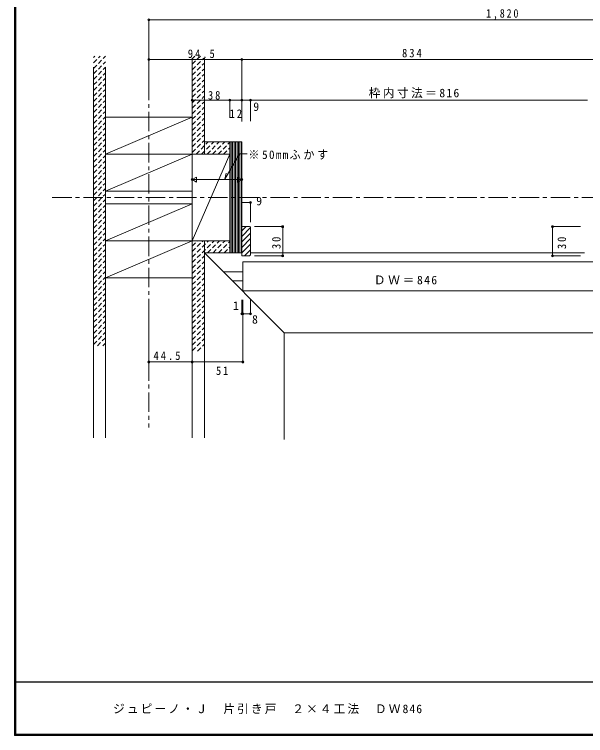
# Model space of a CAD drawing. Units: millimetres at full size, sheet at 1:4; details may follow other scales. Extents: x -800 to 760, y -574 to 557.
# Drawn here: x -800 to -213, y -561 to 180 of the extents above; entities that cross this region are included whole.
import ezdxf
from ezdxf.enums import TextEntityAlignment as Align

# ---------------------------------------------------------------- set-up
doc = ezdxf.new("R2010")
doc.units = ezdxf.units.MM
doc.header["$LTSCALE"] = 4
doc.header["$PDMODE"] = 32
doc.header["$PDSIZE"] = 2
doc.linetypes.add('CHAIN1', pattern=[8, 5, -1, 1, -1])
doc.linetypes.add('DASHED1', pattern=[1.8, 1.2, -0.6])
for name, color, linetype, lineweight in [('0-1_通り芯', 3, 'CHAIN1', 9), ('0-2_柱', 7, 'Continuous', 9), ('0-3_仕上', 7, 'Continuous', 9), ('0-4_枠', 3, 'Continuous', 9), ('0-7_金物', 3, 'DASHED1', 9), ('0-A_文字', 7, 'Continuous', 9), ('0-B_寸法', 3, 'Continuous', 9), ('0-C_ハッチ', 3, 'DASHED1', 9), ('F-0_F-0ﾚｲﾔ', 6, 'Continuous', 9), ('F-1_F-1ﾚｲﾔ', 6, 'Continuous', 9)]:
    doc.layers.add(name, color=color, linetype=linetype, lineweight=lineweight)
doc.layers.add('F-A_F-Aﾚｲﾔ', color=7, linetype='Continuous')
doc.styles.add('ＭＳ ゴシック', font='')
doc.styles.get('ＭＳ ゴシック').set_extended_font_data('MS Gothic')

msp = doc.modelspace()

# ---------------------------------------------------------------- linework, layer by layer
at = {"layer": '0-1_通り芯'}
for p, q in [((-661.871, 111.578), (-661.871, -244.384)), ((-761.105, -8.292), (176.354, -8.292))]:
    msp.add_line(p, q, dxfattribs=at)
at = {"layer": '0-2_柱'}
for p, q in [((-617.371, 134.7), (-617.371, -255.1)), ((-706.371, 125.418), (-706.371, -255.1)), ((-578.871, 48.708), (-578.871, -65.292)), ((-566.371, 48.708), (-566.371, -68.292)), ((-578.871, 36.208), (-617.371, 36.208)), ((-560.196, -38.292), (-558.371, -38.292)), ((-557.371, -39.292), (-557.371, -66.292)), ((-578.871, -52.792), (-617.371, -52.792)), ((-565.371, -74.292), (-565.371, -104.292))]:
    msp.add_line(p, q, dxfattribs=at)
msp.add_lwpolyline([(-565.371, -38.292), (-560.467, -38.292), (-560.196, -38.292)], dxfattribs=at)
at = {"layer": '0-3_仕上'}
for p, q in [((-604.871, 134.7), (-604.871, 36.208)), ((-718.871, 125.418), (-718.871, -255.1)), ((-522.871, -147.292), (-604.871, -65.292)), ((-604.871, -65.292), (-604.871, -255.1)), ((-214.324, -65.292), (-557.371, -65.292)), ((-192.324, -74.292), (-565.371, -74.292)), ((-585.371, -84.792), (-565.371, -84.792)), ((-576.371, -93.792), (-565.371, -93.792)), ((-192.324, -104.292), (-565.371, -104.292)), ((-522.871, -147.292), (-522.871, -256.91)), ((-522.871, -147.292), (-51.978, -147.292))]:
    msp.add_line(p, q, dxfattribs=at)
at = {"layer": '0-4_枠'}
for p, q in [((-566.371, -42.655), (-562.007, -38.292)), ((-563.542, -68.111), (-557.371, -61.94))]:
    msp.add_line(p, q, dxfattribs=at)
at = {"layer": '0-7_金物'}
for p, q in [((-617.371, -58.236), (-611.927, -52.792)), ((-617.371, -63.893), (-606.27, -52.792))]:
    msp.add_line(p, q, dxfattribs=at)
at = {"layer": '0-A_文字'}
for p, q in [((-617.371, 74.208), (-706.371, 74.208)), ((-617.371, 74.208), (-706.371, 36.208)), ((-566.371, 48.708), (-604.871, 48.708)), ((-617.371, 36.208), (-706.371, 36.208)), ((-617.371, -52.792), (-578.871, 36.208)), ((-617.371, -14.792), (-706.371, -14.792)), ((-617.371, -14.792), (-706.371, -52.792)), ((-561.371, -38.292), (-566.371, -38.292)), ((-557.371, -45.292), (-557.371, -66.292)), ((-617.371, -52.792), (-706.371, -52.792)), ((-617.371, -52.792), (-706.371, -90.792)), ((-617.371, -82.792), (-617.371, -52.792)), ((-604.871, -76.292), (-604.871, -52.792)), ((-566.371, -65.292), (-604.871, -65.292)), ((-566.371, -68.292), (-559.371, -68.292)), ((-617.371, -90.792), (-706.371, -90.792))]:
    msp.add_line(p, q, dxfattribs=at)
msp.add_lwpolyline([(-617.371, -1.792), (-706.371, -1.792), (-617.371, 36.208)], dxfattribs=at)
for points in [[(-612.871, 7.441), (-612.871, 12.637), (-617.371, 10.039)], [(-570.871, 12.637), (-570.871, 7.441), (-566.371, 10.039)]]:
    msp.add_lwpolyline(points, close=True, dxfattribs=at)
for centre, radius, start, end in [((-558.371, -39.292), 1, 0, 90), ((-559.371, -66.292), 2, 270, 0)]:
    msp.add_arc(centre, radius, start, end, dxfattribs=at)
for p in [(-617.371, 10.039), (-566.371, 10.039)]:
    msp.add_point(p, dxfattribs=at)
at = {"layer": '0-B_寸法'}
for p, q in [((-661.871, 173.855), (-661.871, 107.526)), ((-661.871, 173.855), (94.626, 173.855)), ((-661.871, 133.329), (-566.371, 133.329)), ((-604.871, 133.329), (-604.871, 91.611)), ((-566.371, 133.329), (-202.324, 133.329)), ((-566.371, 133.329), (-566.371, 69.546)), ((-617.371, 91.611), (-587.371, 91.611)), ((-617.371, 91.611), (-617.371, 41.337)), ((-587.371, 91.611), (-578.871, 91.611)), ((-578.871, 91.611), (-578.871, 73.347)), ((-578.871, 91.611), (-566.371, 91.611)), ((-566.371, 91.611), (-211.324, 91.611)), ((-557.371, 91.611), (-557.371, 70.03)), ((-583.947, 10.445), (-582.347, 16.445)), ((-617.371, 10.039), (-566.371, 10.039)), ((-566.371, -13.467), (-557.371, -13.467)), ((-557.371, -13.467), (-557.371, -33.848)), ((-524.46, -38.292), (-553.259, -38.292)), ((-524.46, -38.292), (-524.46, -68.292)), ((-247.235, -38.292), (-247.235, -68.292)), ((-247.235, -38.292), (-218.436, -38.292)), ((-524.46, -68.292), (-553.259, -68.292)), ((-247.235, -68.292), (-218.436, -68.292)), ((-661.871, -177.22), (-661.871, -115.731)), ((-617.371, -177.22), (-617.371, -115.731)), ((-566.371, -127.852), (-566.371, -113.359)), ((-565.371, -177.22), (-565.371, -113.359)), ((-557.371, -127.852), (-557.371, -113.359)), ((-566.371, -127.852), (-565.371, -127.852)), ((-565.371, -127.852), (-557.371, -127.852)), ((-661.871, -177.22), (-617.371, -177.22)), ((-617.371, -177.22), (-565.371, -177.22))]:
    msp.add_line(p, q, dxfattribs=at)
msp.add_lwpolyline([(-583.947, 10.445), (-568.907, 36.485), (-560.907, 36.485)], dxfattribs=at)
for p in [(-661.871, 173.855), (-661.871, 133.329), (-566.371, 133.329), (-617.371, 91.611), (-578.871, 91.611), (-566.371, 91.611), (-557.371, 91.611), (-617.371, 10.039), (-566.371, 10.039), (-557.371, -13.467), (-524.46, -38.292), (-247.235, -38.292), (-524.46, -68.292), (-247.235, -68.292), (-566.371, -127.852), (-565.371, -127.852), (-557.371, -127.852), (-661.871, -177.22), (-617.371, -177.22), (-565.371, -177.22)]:
    msp.add_point(p, dxfattribs=at)
at = {"layer": '0-B_寸法', "color": 7}
for p in [(-617.371, 10.039), (-566.371, 10.039)]:
    msp.add_point(p, dxfattribs=at)
at = {"layer": '0-C_ハッチ'}
for p, q in [((-718.871, 129.734), (-711.765, 136.84)), ((-718.871, 135.391), (-717.422, 136.84)), ((-718.871, 124.077), (-706.371, 136.577)), ((-617.371, 134.097), (-614.628, 136.84)), ((-617.371, 128.44), (-608.971, 136.84)), ((-617.371, 122.783), (-605.371, 134.783)), ((-718.871, 118.42), (-706.371, 130.92)), ((-617.371, 117.126), (-605.371, 129.126)), ((-718.871, 112.764), (-706.371, 125.264)), ((-718.871, 107.107), (-706.371, 119.607)), ((-617.371, 111.47), (-605.371, 123.47)), ((-718.871, 101.45), (-706.371, 113.95)), ((-617.371, 105.813), (-605.371, 117.813)), ((-617.371, 100.156), (-605.371, 112.156)), ((-718.871, 95.793), (-706.371, 108.293)), ((-617.371, 94.499), (-605.371, 106.499)), ((-718.871, 90.136), (-706.371, 102.636)), ((-718.871, 84.479), (-706.371, 96.979)), ((-617.371, 88.842), (-605.371, 100.842)), ((-718.871, 78.822), (-706.371, 91.322)), ((-617.371, 83.185), (-605.371, 95.185)), ((-617.371, 77.528), (-605.371, 89.528)), ((-718.871, 73.166), (-706.371, 85.666)), ((-617.371, 71.872), (-605.371, 83.872)), ((-718.871, 67.509), (-706.371, 80.009)), ((-718.871, 61.852), (-706.371, 74.352)), ((-617.371, 66.215), (-605.371, 78.215)), ((-718.871, 56.195), (-706.371, 68.695)), ((-617.371, 60.558), (-605.371, 72.558)), ((-617.371, 54.901), (-605.371, 66.901)), ((-718.871, 50.538), (-706.371, 63.038)), ((-617.371, 49.244), (-605.371, 61.244)), ((-718.871, 44.881), (-706.371, 57.381)), ((-617.371, 43.587), (-605.371, 55.587)), ((-718.871, 39.224), (-706.371, 51.724)), ((-718.871, 33.568), (-706.371, 46.068)), ((-617.371, 37.93), (-605.371, 49.93)), ((-613.436, 36.208), (-600.936, 48.708)), ((-607.779, 36.208), (-595.279, 48.708)), ((-602.122, 36.208), (-589.622, 48.708)), ((-596.465, 36.208), (-583.966, 48.708)), ((-590.809, 36.208), (-578.309, 48.708)), ((-718.871, 27.911), (-706.371, 40.411)), ((-585.152, 36.208), (-578.871, 42.489)), ((-718.871, 22.254), (-706.371, 34.754)), ((-718.871, 16.597), (-706.371, 29.097)), ((-718.871, 10.94), (-706.371, 23.44)), ((-718.871, 5.283), (-706.371, 17.783)), ((-718.871, -0.374), (-706.371, 12.126)), ((-718.871, -6.03), (-706.371, 6.47)), ((-718.871, -11.687), (-706.371, 0.813)), ((-718.871, -17.344), (-706.371, -4.844)), ((-718.871, -23.001), (-706.371, -10.501)), ((-718.871, -28.658), (-706.371, -16.158)), ((-718.871, -34.315), (-706.371, -21.815)), ((-718.871, -39.972), (-706.371, -27.472)), ((-718.871, -45.628), (-706.371, -33.128)), ((-718.871, -51.642), (-706.371, -39.142)), ((-718.871, -57.299), (-706.371, -44.799)), ((-718.871, -62.956), (-706.371, -50.456)), ((-718.871, -68.612), (-706.371, -56.112)), ((-617.371, -69.55), (-600.613, -52.792)), ((-617.371, -75.207), (-594.956, -52.792)), ((-601.799, -65.292), (-589.299, -52.792)), ((-596.006, -65.156), (-583.642, -52.792)), ((-590.35, -65.156), (-578.871, -53.677)), ((-718.871, -74.269), (-706.371, -61.769)), ((-584.693, -65.156), (-578.871, -59.334)), ((-718.871, -79.926), (-706.371, -67.426)), ((-718.871, -85.583), (-706.371, -73.083)), ((-617.371, -80.863), (-604.871, -68.363)), ((-617.371, -86.52), (-604.871, -74.02)), ((-718.871, -91.24), (-706.371, -78.74)), ((-617.371, -92.177), (-604.871, -79.677)), ((-718.871, -96.897), (-706.371, -84.397)), ((-617.371, -97.834), (-604.871, -85.334)), ((-718.871, -102.554), (-706.371, -90.054)), ((-718.871, -108.21), (-706.371, -95.71)), ((-617.371, -103.491), (-604.871, -90.991)), ((-718.871, -113.867), (-706.371, -101.367)), ((-617.371, -109.148), (-604.871, -96.648)), ((-617.371, -114.805), (-604.871, -102.305)), ((-718.871, -119.524), (-706.371, -107.024)), ((-617.371, -120.461), (-604.871, -107.961)), ((-718.871, -125.181), (-706.371, -112.681)), ((-718.871, -130.838), (-706.371, -118.338)), ((-617.371, -126.118), (-604.871, -113.618)), ((-718.871, -136.495), (-706.371, -123.995)), ((-617.371, -131.775), (-604.871, -119.275)), ((-617.371, -137.432), (-604.871, -124.932)), ((-718.871, -142.152), (-706.371, -129.652)), ((-617.371, -143.089), (-604.871, -130.589)), ((-718.871, -147.808), (-706.371, -135.308)), ((-617.371, -148.746), (-604.871, -136.246)), ((-718.871, -153.465), (-706.371, -140.965)), ((-718.871, -159.122), (-706.371, -146.622)), ((-617.371, -154.403), (-604.871, -141.903)), ((-617.371, -160.059), (-604.871, -147.559)), ((-714.821, -160.729), (-706.371, -152.279)), ((-617.371, -165.716), (-604.871, -153.216)), ((-709.164, -160.729), (-706.371, -157.936)), ((-612.027, -166.029), (-604.871, -158.873))]:
    msp.add_line(p, q, dxfattribs=at)
at = {"layer": '0-C_ハッチ', "linetype": 'Continuous'}
for p, q in [((-577.371, 48.708), (-577.371, -65.292)), ((-575.871, 48.708), (-575.871, -65.292)), ((-574.371, 48.708), (-574.371, -65.292)), ((-572.871, 48.708), (-572.871, -65.292)), ((-571.371, 48.708), (-571.371, -65.292)), ((-569.871, 48.708), (-569.871, -65.292)), ((-568.371, 48.708), (-568.371, -65.292)), ((-566.871, 48.708), (-566.871, -65.292)), ((-566.371, -48.312), (-557.371, -39.312)), ((-566.371, -53.969), (-557.371, -44.969)), ((-566.371, -59.626), (-557.371, -50.626)), ((-566.371, -65.283), (-557.371, -56.283))]:
    msp.add_line(p, q, dxfattribs=at)
at = {"layer": 'F-0_F-0ﾚｲﾔ'}
for p, q in [((-800, 556.667), (-800, -560.667)), ((-799.333, 556.667), (-799.333, -560.667)), ((-798.667, 556.667), (-798.667, -560.667))]:
    msp.add_line(p, q, dxfattribs=at)
at = {"layer": 'F-1_F-1ﾚｲﾔ'}
for p, q in [((760, -505.333), (-800, -505.333)), ((760, -506), (-800, -506)), ((760, -559.333), (-800, -559.333)), ((760, -560), (-800, -560)), ((760, -560.667), (-800, -560.667))]:
    msp.add_line(p, q, dxfattribs=at)

# ---------------------------------------------------------------- texts
at = {"layer": '0-A_文字', "insert": (-430.8, -97.626), "char_height": 8.798, "attachment_point": 7, "style": 'ＭＳ ゴシック'}
msp.add_mtext('\\T1.23;ＤＷ＝846', dxfattribs=at)
at = {"layer": '0-B_寸法', "color": 7, "style": 'ＭＳ ゴシック'}
for s, p in [('9', (-554.639, 77.822)), ('9', (-551.654, -19.03)), ('1', (-575.505, -126.443)), ('8', (-555.921, -140.485))]:
    msp.add_text(s, height=8.798, dxfattribs=at).set_placement(p, align=Align.BOTTOM_LEFT)
at = {"layer": '0-B_寸法', "color": 7, "char_height": 8.798, "attachment_point": 7, "style": 'ＭＳ ゴシック'}
for s, insert in [('\\T1.38;\\W0.85;1,820', (-315.498, 173.93)), ('\\T1.38;\\W0.9;94.5', (-621.878, 134.714)), ('\\T1.38;\\W0.9;834', (-401.848, 135.329)), ('\\T1.21;枠内寸法＝816', (-436.152, 93.525)), ('\\T1.36;\\W0.9;38', (-601.193, 92.008)), ('\\T1.36;\\W0.9;12', (-578.895, 73.342)), ('\\T1.24;\\W0.95;※50mmふかす', (-559.707, 30.485)), ('\\T1.38;\\W0.9;44.5', (-657.121, -175.22)), ('\\T1.36;\\W0.9;51', (-592.986, -190.641))]:
    msp.add_mtext(s, dxfattribs=dict(at, insert=insert))
at = {"layer": '0-B_寸法', "color": 7, "char_height": 8.798, "attachment_point": 7, "rotation": 90, "style": 'ＭＳ ゴシック'}
for insert in [(-526.46, -61.292), (-233.235, -61.292)]:
    msp.add_mtext('\\T1.36;\\W0.9;30', dxfattribs=dict(at, insert=insert))
at = {"layer": 'F-A_F-Aﾚｲﾔ', "insert": (-698.667, -538.667), "char_height": 8.798, "attachment_point": 7, "style": 'ＭＳ ゴシック'}
msp.add_mtext('\\T1.18;ジュピーノ・Ｊ\u3000片引き戸\u3000２×４工法\u3000ＤＷ846', dxfattribs=at)

doc.saveas('drawing.dxf')
